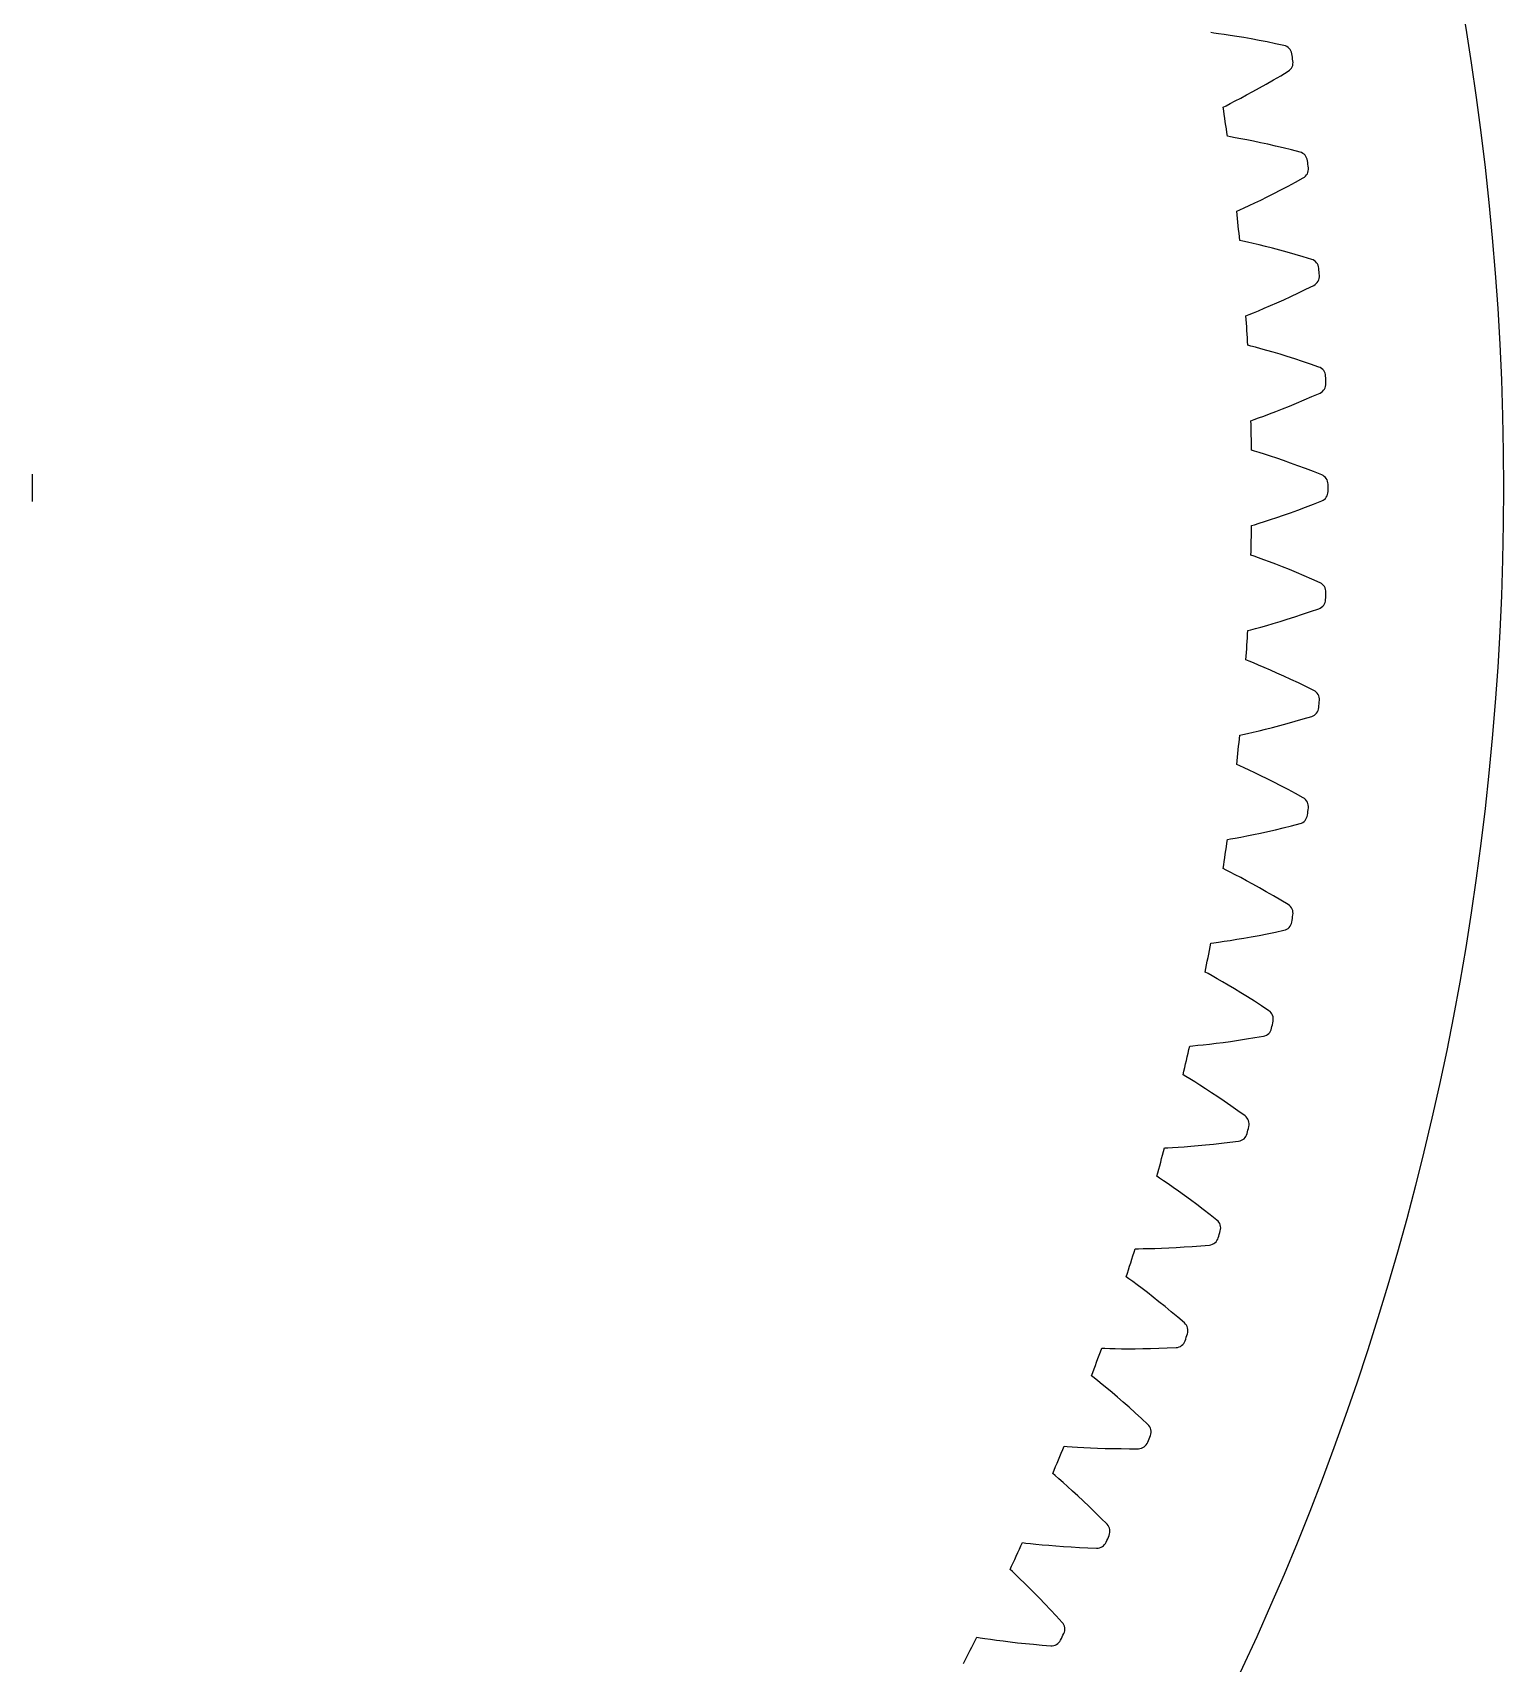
# Model space of a CAD drawing. Header units: millimetres. Extents: x -82 to 82, y -82 to 82.
# Drawn here: x 39 to 82.43, y -34.71 to 13.44 of the extents above; entities that cross this region are included whole.
import ezdxf

# ---------------------------------------------------------------- set-up
doc = ezdxf.new("R2010")
doc.units = ezdxf.units.MM

msp = doc.modelspace()

# ---------------------------------------------------------------- linework, layer by layer
at = {"layer": 'fixed_ring'}
for p, q in [((73.880517, 13.430821), (73.785315, 13.443484)), ((74.019843, 13.411567), (73.880517, 13.430821)), ((74.182828, 13.387971), (74.019843, 13.411567)), ((74.363451, 13.360493), (74.182828, 13.387971)), ((74.558503, 13.329279), (74.363451, 13.360493)), ((74.765938, 13.294363), (74.558503, 13.329279)), ((74.984322, 13.255722), (74.765938, 13.294363)), ((75.212578, 13.213308), (74.984322, 13.255722)), ((75.449869, 13.167062), (75.212578, 13.213308)), ((75.695518, 13.116914), (75.449869, 13.167062)), ((75.948837, 13.063527), (75.695518, 13.116914)), ((75.427708, 11.924109), (75.637125, 12.044898)), ((75.637125, 12.044898), (75.853181, 12.172091)), ((75.853181, 12.172091), (76.07544, 12.304838)), ((74.672379, 11.509189), (74.846727, 11.602044)), ((74.846727, 11.602044), (75.031586, 11.702423)), ((75.031586, 11.702423), (75.22559, 11.809879)), ((75.22559, 11.809879), (75.427708, 11.924109)), ((74.152515, 11.242974), (74.238448, 11.285863)), ((74.238448, 11.285863), (74.363972, 11.349312)), ((74.363972, 11.349312), (74.510465, 11.424551)), ((74.510465, 11.424551), (74.672379, 11.509189)), ((74.372434, 10.366238), (74.277836, 10.382824)), ((74.510845, 10.341243), (74.372434, 10.366238)), ((74.672715, 10.310931), (74.510845, 10.341243)), ((74.852049, 10.276012), (74.672715, 10.310931)), ((75.045644, 10.236765), (74.852049, 10.276012)), ((75.25146, 10.193306), (75.045644, 10.236765)), ((75.468059, 10.145673), (75.25146, 10.193306)), ((75.694368, 10.093863), (75.468059, 10.145673)), ((75.929546, 10.03785), (75.694368, 10.093863)), ((76.172912, 9.977594), (75.929546, 10.03785)), ((76.423809, 9.913784), (76.172912, 9.977594)), ((76.291396, 9.027062), (76.518951, 9.150511)), ((75.451093, 8.591748), (75.649372, 8.691095)), ((75.649372, 8.691095), (75.856038, 8.796875)), ((75.856038, 8.796875), (76.070268, 8.908907)), ((76.070268, 8.908907), (76.291396, 9.027062)), ((74.553787, 8.169019), (74.641418, 8.20832)), ((74.641418, 8.20832), (74.769458, 8.266528)), ((74.769458, 8.266528), (74.918934, 8.335649)), ((74.918934, 8.335649), (75.084207, 8.413523)), ((75.084207, 8.413523), (75.262244, 8.499094)), ((75.262244, 8.499094), (75.451093, 8.591748)), ((74.737286, 7.283943), (74.643455, 7.304425)), ((74.874546, 7.25325), (74.737286, 7.283943)), ((75.035026, 7.216275), (74.874546, 7.25325)), ((75.212763, 7.173975), (75.035026, 7.216275)), ((75.404571, 7.126761), (75.212763, 7.173975)), ((75.608415, 7.074834), (75.404571, 7.126761)), ((75.822861, 7.01829), (75.608415, 7.074834)), ((76.046836, 6.957173), (75.822861, 7.01829)), ((76.279497, 6.891489), (76.046836, 6.957173)), ((76.520166, 6.821227), (76.279497, 6.891489)), ((76.768211, 6.747103), (76.520166, 6.821227)), ((76.373446, 5.757694), (76.599267, 5.866611)), ((76.599267, 5.866611), (76.831729, 5.980551)), ((75.199406, 5.232505), (75.367756, 5.303483)), ((75.367756, 5.303483), (75.549177, 5.381623)), ((75.549177, 5.381623), (75.741694, 5.466394)), ((75.741694, 5.466394), (75.943909, 5.557463)), ((75.943909, 5.557463), (76.154769, 5.654612)), ((76.154769, 5.654612), (76.373446, 5.757694)), ((74.827684, 5.081107), (74.916865, 5.116753)), ((74.916865, 5.116753), (75.0472, 5.16962)), ((75.0472, 5.16962), (75.199406, 5.232505)), ((74.974451, 4.189205), (74.881547, 4.213546)), ((75.110325, 4.152865), (74.974451, 4.189205)), ((75.26914, 4.10929), (75.110325, 4.152865)), ((75.444977, 4.059681), (75.26914, 4.10929)), ((75.63467, 4.004581), (75.444977, 4.059681)), ((75.836194, 3.944274), (75.63467, 4.004581)), ((76.048121, 3.878917), (75.836194, 3.944274)), ((76.269378, 3.808596), (76.048121, 3.878917)), ((76.499127, 3.733354), (76.269378, 3.808596)), ((76.736686, 3.653206), (76.499127, 3.733354)), ((76.981456, 3.568895), (76.736686, 3.653206)), ((75.902891, 2.331701), (76.108696, 2.414335)), ((76.108696, 2.414335), (76.323391, 2.502687)), ((76.323391, 2.502687), (76.546141, 2.596645)), ((76.546141, 2.596645), (76.776271, 2.696137)), ((76.776271, 2.696137), (77.013243, 2.800373)), ((74.97374, 1.984515), (75.064317, 2.016445)), ((75.064317, 2.016445), (75.196726, 2.063881)), ((75.196726, 2.063881), (75.3514, 2.120422)), ((75.3514, 2.120422), (75.52254, 2.184382)), ((75.52254, 2.184382), (75.707035, 2.254958)), ((75.707035, 2.254958), (75.902891, 2.331701)), ((75.083524, 1.087309), (74.991704, 1.115469)), ((75.21778, 1.045385), (75.083524, 1.087309)), ((75.374658, 0.995284), (75.21778, 1.045385)), ((75.548295, 0.938451), (75.374658, 0.995284)), ((75.735549, 0.875559), (75.548295, 0.938451)), ((75.934409, 0.806976), (75.735549, 0.875559)), ((76.143453, 0.732917), (75.934409, 0.806976)), ((76.361616, 0.653513), (76.143453, 0.732917)), ((76.588059, 0.56884), (76.361616, 0.653513)), ((76.822103, 0.478944), (76.588059, 0.56884)), ((77.06318, 0.38459), (76.822103, 0.478944)), ((76.588059, -0.56884), (76.822103, -0.478944)), ((76.822103, -0.478944), (77.06318, -0.38459)), ((75.374658, -0.995284), (75.548295, -0.938451)), ((75.548295, -0.938451), (75.735549, -0.875559)), ((75.735549, -0.875559), (75.934409, -0.806976)), ((75.934409, -0.806976), (76.143453, -0.732917)), ((76.143453, -0.732917), (76.361616, -0.653513)), ((76.361616, -0.653513), (76.588059, -0.56884)), ((74.991704, -1.115469), (75.083524, -1.087309)), ((75.083524, -1.087309), (75.21778, -1.045385)), ((75.21778, -1.045385), (75.374658, -0.995284)), ((75.064317, -2.016445), (74.97374, -1.984515)), ((75.196726, -2.063881), (75.064317, -2.016445)), ((75.3514, -2.120422), (75.196726, -2.063881)), ((75.52254, -2.184382), (75.3514, -2.120422)), ((75.707035, -2.254958), (75.52254, -2.184382)), ((75.902891, -2.331701), (75.707035, -2.254958)), ((76.108696, -2.414335), (75.902891, -2.331701)), ((76.323391, -2.502687), (76.108696, -2.414335)), ((76.546141, -2.596645), (76.323391, -2.502687)), ((76.776271, -2.696137), (76.546141, -2.596645)), ((77.013243, -2.800373), (76.776271, -2.696137)), ((76.048121, -3.878917), (76.269378, -3.808596)), ((76.269378, -3.808596), (76.499127, -3.733354)), ((76.499127, -3.733354), (76.736686, -3.653206)), ((76.736686, -3.653206), (76.981456, -3.568895)), ((74.881547, -4.213546), (74.974451, -4.189205)), ((74.974451, -4.189205), (75.110325, -4.152865)), ((75.110325, -4.152865), (75.26914, -4.10929)), ((75.26914, -4.10929), (75.444977, -4.059681)), ((75.444977, -4.059681), (75.63467, -4.004581)), ((75.63467, -4.004581), (75.836194, -3.944274)), ((75.836194, -3.944274), (76.048121, -3.878917)), ((74.916865, -5.116753), (74.827684, -5.081107)), ((75.0472, -5.16962), (74.916865, -5.116753)), ((75.199406, -5.232505), (75.0472, -5.16962)), ((75.367756, -5.303483), (75.199406, -5.232505)), ((75.549177, -5.381623), (75.367756, -5.303483)), ((75.741694, -5.466394), (75.549177, -5.381623)), ((75.943909, -5.557463), (75.741694, -5.466394)), ((76.154769, -5.654612), (75.943909, -5.557463)), ((76.373446, -5.757694), (76.154769, -5.654612)), ((76.599267, -5.866611), (76.373446, -5.757694)), ((76.831729, -5.980551), (76.599267, -5.866611)), ((74.874546, -7.25325), (75.035026, -7.216275)), ((75.035026, -7.216275), (75.212763, -7.173975)), ((75.212763, -7.173975), (75.404571, -7.126761)), ((75.404571, -7.126761), (75.608415, -7.074834)), ((75.608415, -7.074834), (75.822861, -7.01829)), ((75.822861, -7.01829), (76.046836, -6.957173)), ((76.046836, -6.957173), (76.279497, -6.891489)), ((76.279497, -6.891489), (76.520166, -6.821227)), ((76.520166, -6.821227), (76.768211, -6.747103)), ((74.643455, -7.304425), (74.737286, -7.283943)), ((74.737286, -7.283943), (74.874546, -7.25325)), ((74.641418, -8.20832), (74.553787, -8.169019)), ((74.769458, -8.266528), (74.641418, -8.20832)), ((74.918934, -8.335649), (74.769458, -8.266528)), ((75.084207, -8.413523), (74.918934, -8.335649)), ((75.262244, -8.499094), (75.084207, -8.413523)), ((75.451093, -8.591748), (75.262244, -8.499094)), ((75.649372, -8.691095), (75.451093, -8.591748)), ((75.856038, -8.796875), (75.649372, -8.691095)), ((76.070268, -8.908907), (75.856038, -8.796875)), ((76.291396, -9.027062), (76.070268, -8.908907)), ((76.518951, -9.150511), (76.291396, -9.027062)), ((75.468059, -10.145673), (75.694368, -10.093863)), ((75.694368, -10.093863), (75.929546, -10.03785)), ((75.929546, -10.03785), (76.172912, -9.977594)), ((76.172912, -9.977594), (76.423809, -9.913784)), ((74.277836, -10.382824), (74.372434, -10.366238)), ((74.372434, -10.366238), (74.510845, -10.341243)), ((74.510845, -10.341243), (74.672715, -10.310931)), ((74.672715, -10.310931), (74.852049, -10.276012)), ((74.852049, -10.276012), (75.045644, -10.236765)), ((75.045644, -10.236765), (75.25146, -10.193306)), ((75.25146, -10.193306), (75.468059, -10.145673)), ((74.238448, -11.285863), (74.152515, -11.242974)), ((74.363972, -11.349312), (74.238448, -11.285863)), ((74.510465, -11.424551), (74.363972, -11.349312)), ((74.672379, -11.509189), (74.510465, -11.424551)), ((74.846727, -11.602044), (74.672379, -11.509189)), ((75.031586, -11.702423), (74.846727, -11.602044)), ((75.22559, -11.809879), (75.031586, -11.702423)), ((75.427708, -11.924109), (75.22559, -11.809879)), ((75.637125, -12.044898), (75.427708, -11.924109)), ((75.853181, -12.172091), (75.637125, -12.044898)), ((76.07544, -12.304838), (75.853181, -12.172091)), ((73.785315, -13.443484), (73.880517, -13.430821)), ((73.880517, -13.430821), (74.019843, -13.411567)), ((74.019843, -13.411567), (74.182828, -13.387971)), ((74.182828, -13.387971), (74.363451, -13.360493)), ((74.363451, -13.360493), (74.558503, -13.329279)), ((74.558503, -13.329279), (74.765938, -13.294363)), ((74.765938, -13.294363), (74.984322, -13.255722)), ((74.984322, -13.255722), (75.212578, -13.213308)), ((75.212578, -13.213308), (75.449869, -13.167062)), ((75.449869, -13.167062), (75.695518, -13.116914)), ((75.695518, -13.116914), (75.948837, -13.063527)), ((73.708642, -14.344124), (73.624556, -14.29772)), ((73.831437, -14.412706), (73.708642, -14.344124)), ((73.974696, -14.493935), (73.831437, -14.412706)), ((74.132974, -14.585191), (73.974696, -14.493935)), ((74.303336, -14.685172), (74.132974, -14.585191)), ((74.483889, -14.793105), (74.303336, -14.685172)), ((74.673286, -14.908486), (74.483889, -14.793105)), ((74.870511, -15.030971), (74.673286, -14.908486)), ((75.074758, -15.160311), (74.870511, -15.030971)), ((75.285373, -15.296324), (75.074758, -15.160311)), ((75.501956, -15.438142), (75.285373, -15.296324)), ((74.152681, -16.372707), (74.372475, -16.343123)), ((74.372475, -16.343123), (74.602289, -16.310179)), ((74.602289, -16.310179), (74.841289, -16.273778)), ((74.841289, -16.273778), (75.0888, -16.233825)), ((75.0888, -16.233825), (75.344109, -16.190951)), ((73.166733, -16.481176), (73.262377, -16.472458)), ((73.262377, -16.472458), (73.402379, -16.458979)), ((73.402379, -16.458979), (73.5662, -16.442138)), ((73.5662, -16.442138), (73.747805, -16.422147)), ((73.747805, -16.422147), (73.94398, -16.399021)), ((73.94398, -16.399021), (74.152681, -16.372707)), ((73.052907, -17.377878), (72.97081, -17.32804)), ((73.172763, -17.451477), (73.052907, -17.377878)), ((73.312542, -17.538556), (73.172763, -17.451477)), ((73.466913, -17.636275), (73.312542, -17.538556)), ((73.632999, -17.743211), (73.466913, -17.636275)), ((73.808937, -17.858513), (73.632999, -17.743211)), ((73.993404, -17.981623), (73.808937, -17.858513)), ((74.185399, -18.112153), (73.993404, -17.981623)), ((74.384127, -18.249823), (74.185399, -18.112153)), ((74.588941, -18.394423), (74.384127, -18.249823)), ((74.799479, -18.545071), (74.588941, -18.394423)), ((72.423147, -19.490711), (72.519069, -19.485953)), ((72.519069, -19.485953), (72.659509, -19.47827)), ((72.659509, -19.47827), (72.823886, -19.468214)), ((72.823886, -19.468214), (73.006161, -19.455745)), ((73.006161, -19.455745), (73.203124, -19.440745)), ((73.203124, -19.440745), (73.412735, -19.423078)), ((73.412735, -19.423078), (73.633563, -19.402603)), ((73.633563, -19.402603), (73.864543, -19.379184)), ((73.864543, -19.379184), (74.104843, -19.352691)), ((74.104843, -19.352691), (74.353793, -19.323)), ((74.353793, -19.323), (74.610656, -19.290714)), ((72.272361, -20.381943), (72.192394, -20.328754)), ((72.389074, -20.460431), (72.272361, -20.381943)), ((72.525135, -20.553213), (72.389074, -20.460431)), ((72.675336, -20.657228), (72.525135, -20.553213)), ((72.836861, -20.770936), (72.675336, -20.657228)), ((73.007884, -20.89341), (72.836861, -20.770936)), ((73.187106, -21.024038), (73.007884, -20.89341)), ((73.373542, -21.162391), (73.187106, -21.024038)), ((73.566411, -21.308155), (73.373542, -21.162391)), ((73.765075, -21.461096), (73.566411, -21.308155)), ((73.969207, -21.620315), (73.765075, -21.461096)), ((71.555827, -22.466946), (71.651864, -22.466156)), ((71.651864, -22.466156), (71.792501, -22.464283)), ((71.792501, -22.464283), (71.957154, -22.461028)), ((71.957154, -22.461028), (72.139788, -22.456103)), ((72.139788, -22.456103), (72.337203, -22.449256)), ((72.337203, -22.449256), (72.547365, -22.440265)), ((72.547365, -22.440265), (72.76885, -22.428933)), ((72.76885, -22.428933), (73.0006, -22.41508)), ((73.0006, -22.41508), (73.24179, -22.39854)), ((73.24179, -22.39854), (73.491755, -22.379162)), ((73.491755, -22.379162), (73.749732, -22.357518)), ((71.36834, -23.351185), (71.290639, -23.294737)), ((71.481709, -23.43443), (71.36834, -23.351185)), ((71.61382, -23.532755), (71.481709, -23.43443)), ((71.759595, -23.642888), (71.61382, -23.532755)), ((71.916282, -23.763174), (71.759595, -23.642888)), ((72.082098, -23.89261), (71.916282, -23.763174)), ((72.255769, -24.030533), (72.082098, -23.89261)), ((72.436328, -24.176473), (72.255769, -24.030533)), ((72.623009, -24.330083), (72.436328, -24.176473)), ((72.815182, -24.491103), (72.623009, -24.330083)), ((73.012561, -24.658622), (72.815182, -24.491103)), ((70.566255, -25.404796), (70.662243, -25.407976)), ((70.662243, -25.407976), (70.802837, -25.411917)), ((70.802837, -25.411917), (70.967483, -25.415469)), ((70.967483, -25.415469), (71.150166, -25.418095)), ((71.150166, -25.418095), (71.347695, -25.419412)), ((71.347695, -25.419412), (71.558048, -25.419114)), ((71.558048, -25.419114), (71.779813, -25.416945)), ((71.779813, -25.416945), (72.011938, -25.41268)), ((72.011938, -25.41268), (72.253604, -25.406121)), ((72.253604, -25.406121), (72.504157, -25.397089)), ((72.504157, -25.397089), (72.762808, -25.386125)), ((70.342387, -26.280532), (70.267085, -26.220922)), ((70.452219, -26.368391), (70.342387, -26.280532)), ((70.580154, -26.472091), (70.452219, -26.368391)), ((70.721253, -26.588155), (70.580154, -26.472091)), ((70.872835, -26.714813), (70.721253, -26.588155)), ((71.033161, -26.850991), (70.872835, -26.714813)), ((71.200984, -26.995973), (71.033161, -26.850991)), ((71.375358, -27.149249), (71.200984, -26.995973)), ((71.555531, -27.310443), (71.375358, -27.149249)), ((71.740886, -27.479267), (71.555531, -27.310443)), ((71.931173, -27.6548), (71.740886, -27.479267)), ((69.456122, -28.299243), (69.551896, -28.306387)), ((69.551896, -28.306387), (69.692208, -28.316134)), ((69.692208, -28.316134), (69.856566, -28.326487)), ((69.856566, -28.326487), (70.038984, -28.33666)), ((70.038984, -28.33666), (70.23629, -28.346139)), ((70.23629, -28.346139), (70.446476, -28.354534)), ((70.446476, -28.354534), (70.668141, -28.361531)), ((70.668141, -28.361531), (70.900244, -28.366863)), ((70.900244, -28.366863), (71.141975, -28.370296)), ((71.141975, -28.370296), (71.392687, -28.371627)), ((71.392687, -28.371627), (71.65157, -28.371361)), ((69.196255, -29.16498), (69.123481, -29.102308)), ((69.302363, -29.257302), (69.196255, -29.16498)), ((69.425903, -29.366201), (69.302363, -29.257302)), ((69.562085, -29.487996), (69.425903, -29.366201)), ((69.708304, -29.62081), (69.562085, -29.487996)), ((69.862865, -29.763497), (69.708304, -29.62081)), ((70.024553, -29.915291), (69.862865, -29.763497)), ((70.192444, -30.075642), (70.024553, -29.915291)), ((70.365802, -30.244144), (70.192444, -30.075642)), ((70.544022, -30.420483), (70.365802, -30.244144)), ((70.726893, -30.60373), (70.544022, -30.420483)), ((68.227324, -31.145341), (68.322721, -31.156436)), ((68.322721, -31.156436), (68.46251, -31.171974)), ((68.46251, -31.171974), (68.626301, -31.18911)), ((68.626301, -31.18911), (68.808142, -31.206813)), ((68.808142, -31.206813), (69.004888, -31.224437)), ((69.004888, -31.224437), (69.214548, -31.241512)), ((69.214548, -31.241512), (69.435734, -31.257663)), ((69.435734, -31.257663), (69.667418, -31.272581)), ((69.667418, -31.272581), (69.908801, -31.286001)), ((69.908801, -31.286001), (70.159243, -31.297691)), ((70.159243, -31.297691), (70.417917, -31.308124)), ((67.931903, -31.999599), (67.861781, -31.933974)), ((68.034105, -32.096228), (67.931903, -31.999599)), ((68.153039, -32.210139), (68.034105, -32.096228)), ((68.284072, -32.337458), (68.153039, -32.210139)), ((68.424677, -32.4762), (68.284072, -32.337458)), ((68.573209, -32.625153), (68.424677, -32.4762)), ((68.728487, -32.783499), (68.573209, -32.625153)), ((68.889608, -32.950651), (68.728487, -32.783499)), ((69.055854, -33.126173), (68.889608, -32.950651)), ((69.226635, -33.309727), (69.055854, -33.126173)), ((69.401777, -33.500374), (69.226635, -33.309727)), ((66.881961, -33.938228), (66.976818, -33.953256)), ((66.976818, -33.953256), (67.115846, -33.974557)), ((67.115846, -33.974557), (67.278788, -33.998447)), ((67.278788, -33.998447), (67.459743, -34.02365)), ((67.459743, -34.02365), (67.655592, -34.049389)), ((67.655592, -34.049389), (67.864367, -34.075113)), ((67.864367, -34.075113), (68.084697, -34.100391)), ((68.084697, -34.100391), (68.315567, -34.124871)), ((68.315567, -34.124871), (68.556189, -34.148255)), ((68.556189, -34.148255), (68.805934, -34.170284)), ((68.805934, -34.170284), (69.063956, -34.191398))]:
    msp.add_line(p, q, dxfattribs=at)
for centre, radius, start, end in [((75.882852, 12.770874), 0.3, 9.553197, 77.293896), ((75.918006, 12.560209), 0.3, 301.653472, 9.394171), ((0, 0), 77.25, 9.394171, 9.553197), ((0, 0), 75, 7.95745, 8.621498), ((76.345786, 9.624107), 0.3, 7.184776, 74.925475), ((0, 0), 77.25, 7.02575, 7.184776), ((76.372204, 9.41217), 0.3, 299.285051, 7.02575), ((0, 0), 75, 5.589029, 6.253076), ((76.678284, 6.460899), 0.3, 4.816355, 72.557054), ((76.695921, 6.248051), 0.3, 296.91663, 4.657329), ((0, 0), 77.25, 4.657329, 4.816355), ((0, 0), 75, 3.220608, 3.884655), ((76.879779, 3.286651), 0.3, 2.447934, 70.188633), ((76.888605, 3.073256), 0.3, 294.548209, 2.288908), ((0, 0), 77.25, 2.288908, 2.447934), ((0, 0), 75, 0.852187, 1.516234), ((76.949926, 0.106789), 0.3, 0.079513, 67.820212), ((0, 0), 77.25, 359.920487, 0.079513), ((76.949926, -0.106789), 0.3, 292.179788, 359.920487), ((0, 0), 75, 358.483766, 359.147813), ((76.888605, -3.073256), 0.3, 357.711092, 65.451791), ((76.879779, -3.286651), 0.3, 289.811367, 357.552066), ((0, 0), 77.25, 357.552066, 357.711092), ((0, 0), 75, 356.115345, 356.779392), ((76.695921, -6.248051), 0.3, 355.342671, 63.08337), ((76.678284, -6.460899), 0.3, 287.442946, 355.183645), ((0, 0), 77.25, 355.183645, 355.342671), ((0, 0), 75, 353.746924, 354.410971), ((76.372204, -9.41217), 0.3, 352.97425, 60.714949), ((0, 0), 77.25, 352.815224, 352.97425), ((76.345786, -9.624107), 0.3, 285.074525, 352.815224), ((0, 0), 75, 351.378502, 352.04255), ((75.918006, -12.560209), 0.3, 350.605829, 58.346528), ((75.882852, -12.770874), 0.3, 282.706104, 350.446803), ((0, 0), 77.25, 350.446803, 350.605829), ((0, 0), 75, 349.010081, 349.674129), ((75.334103, -15.686789), 0.3, 348.237408, 55.978107), ((0, 0), 77.25, 348.078381, 348.237408), ((75.290274, -15.895821), 0.3, 280.337683, 348.078381), ((0, 0), 75, 346.64166, 347.305708), ((74.621494, -18.786569), 0.3, 345.868987, 53.609686), ((74.569064, -18.993611), 0.3, 277.969262, 345.70996), ((0, 0), 77.25, 345.70996, 345.868987), ((0, 0), 75, 344.273239, 344.937287), ((73.781394, -21.854252), 0.3, 343.500566, 51.241265), ((73.720453, -22.058951), 0.3, 275.600841, 343.341539), ((0, 0), 77.25, 343.341539, 343.500566), ((0, 0), 75, 341.904818, 342.568866), ((72.815241, -24.884597), 0.3, 341.132145, 48.872844), ((0, 0), 77.25, 340.973118, 341.132145), ((0, 0), 75, 339.536397, 340.200445), ((72.745892, -25.086603), 0.3, 273.23242, 340.973118), ((71.724684, -27.872428), 0.3, 338.763724, 46.504422), ((0, 0), 75, 337.167976, 337.832024), ((71.647047, -28.071395), 0.3, 270.863999, 338.604697), ((0, 0), 77.25, 338.604697, 338.763724), ((70.511586, -30.812639), 0.3, 336.395303, 44.136001), ((0, 0), 75, 334.799555, 335.463603), ((70.425793, -31.008227), 0.3, 268.495578, 336.236276), ((0, 0), 77.25, 336.236276, 336.395303), ((69.178021, -33.700207), 0.3, 334.026882, 41.76758), ((0, 0), 75, 332.431134, 333.095182), ((69.084218, -33.892083), 0.3, 266.127156, 333.867855), ((0, 0), 77.25, 333.867855, 334.026882)]:
    msp.add_arc(centre, radius, start, end, dxfattribs=at)
at = {"layer": 'outer'}
msp.add_circle((0, 0), 82.428227, dxfattribs=at)
at = {"layer": 'thin_ring_external'}
msp.add_arc((-19, 0), 58, 359.599253, 0.400747, dxfattribs=at)

doc.saveas('drawing.dxf')
